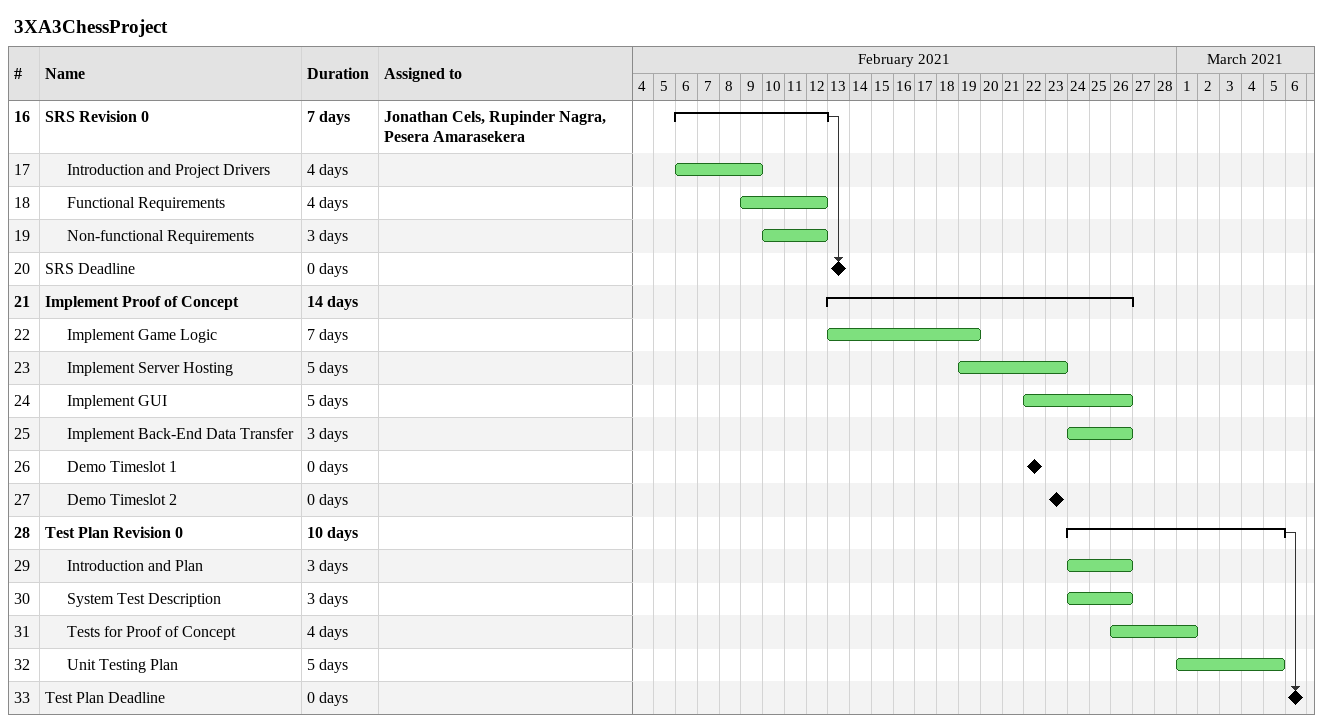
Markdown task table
3XA3ChessProject

| ID | Level | Task | Duration | Start | Finish | Predecessors | Resources |
|---|---|---|---|---|---|---|---|
| 16 | 1 | **SRS Revision 0** | 7d | 2021-02-06 | 2021-02-12 |  | Jonathan Cels, Rupinder Nagra, Pesera Amarasekera |
| 17 | 2 | Introduction and Project Drivers | 4d | 2021-02-06 | 2021-02-09 |  |  |
| 18 | 2 | Functional Requirements | 4d | 2021-02-09 | 2021-02-12 |  |  |
| 19 | 2 | Non-functional Requirements | 3d | 2021-02-10 | 2021-02-12 |  |  |
| 20 | 1 | SRS Deadline | 0d | 2021-02-13 | 2021-02-13 | 16 |  |
| 21 | 1 | **Implement Proof of Concept** | 14d | 2021-02-13 | 2021-02-26 |  |  |
| 22 | 2 | Implement Game Logic | 7d | 2021-02-13 | 2021-02-19 |  |  |
| 23 | 2 | Implement Server Hosting | 5d | 2021-02-19 | 2021-02-23 |  |  |
| 24 | 2 | Implement GUI | 5d | 2021-02-22 | 2021-02-26 |  |  |
| 25 | 2 | Implement Back-End Data Transfer | 3d | 2021-02-24 | 2021-02-26 |  |  |
| 26 | 2 | Demo Timeslot 1 | 0d | 2021-02-22 | 2021-02-22 |  |  |
| 27 | 2 | Demo Timeslot 2 | 0d | 2021-02-23 | 2021-02-23 |  |  |
| 28 | 1 | **Test Plan Revision 0** | 10d | 2021-02-24 | 2021-03-05 |  |  |
| 29 | 2 | Introduction and Plan | 3d | 2021-02-24 | 2021-02-26 |  |  |
| 30 | 2 | System Test Description | 3d | 2021-02-24 | 2021-02-26 |  |  |
| 31 | 2 | Tests for Proof of Concept | 4d | 2021-02-26 | 2021-03-01 |  |  |
| 32 | 2 | Unit Testing Plan | 5d | 2021-03-01 | 2021-03-05 |  |  |
| 33 | 1 | Test Plan Deadline | 0d | 2021-03-06 | 2021-03-06 | 28 |  |
